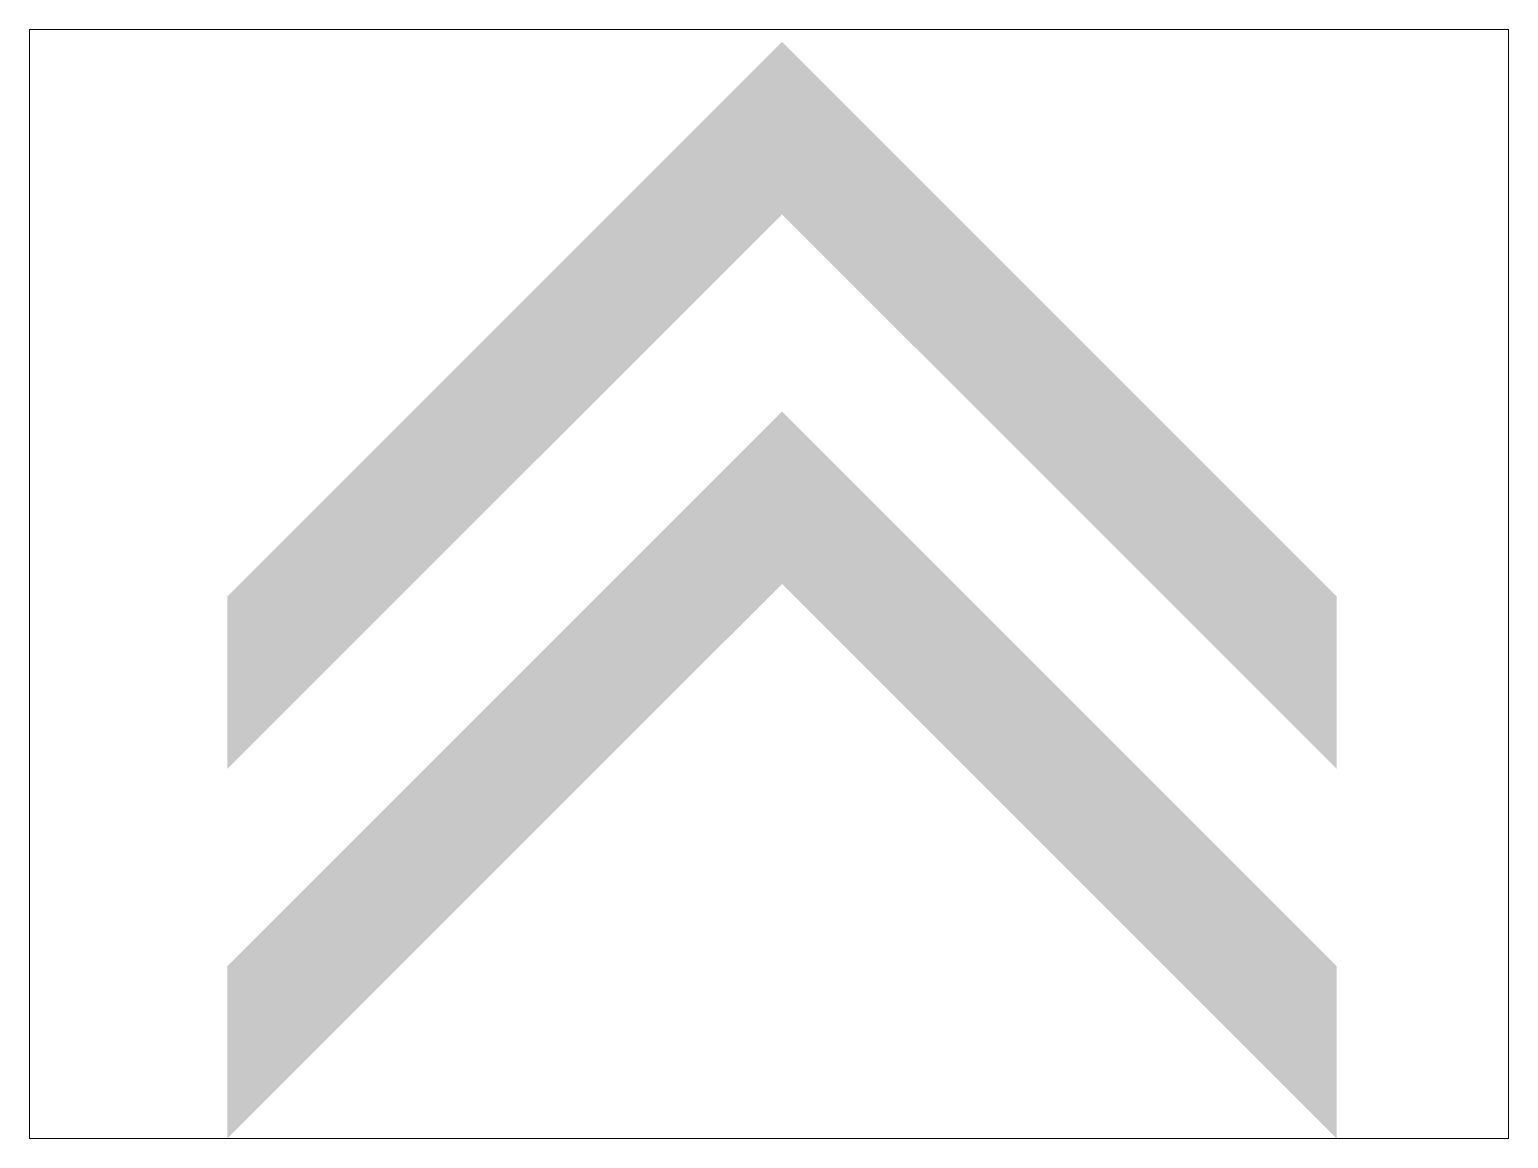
# Model space of a CAD drawing. Extents: x -2 to 2, y -1.5 to 1.5.
import ezdxf

# ---------------------------------------------------------------- set-up
doc = ezdxf.new("R2010")
doc.units = 0
doc.header["$LTSCALE"] = 0.01
doc.header["$MEASUREMENT"] = 0
doc.layers.get('0').update_dxf_attribs({"lineweight": 20})
doc.layers.get('Defpoints').update_dxf_attribs({"color": 111, "lineweight": 20})

msp = doc.modelspace()

# ---------------------------------------------------------------- hatches: boundary and pattern name
at = {"linetype": 'Continuous', "lineweight": 0}
for points in [[(-1.4648, -0.5), (-1.4648, -0.0333), (0.0352, 1.4667), (1.5352, -0.0333), (1.5352, -0.5), (0.0352, 1)], [(-1.4648, -1.5), (-1.4648, -1.0333), (0.0352, 0.4667), (1.5352, -1.0333), (1.5352, -1.5), (0.0352, 0)]]:
    msp.add_hatch(color=0, dxfattribs=at).paths.add_polyline_path(points)

# ---------------------------------------------------------------- linework, layer by layer
at = {"layer": 'Defpoints'}
msp.add_lwpolyline([(2, -1.5), (2, 1.5), (-2, 1.5), (-2, -1.5)], close=True, dxfattribs=at)

doc.saveas('drawing.dxf')
